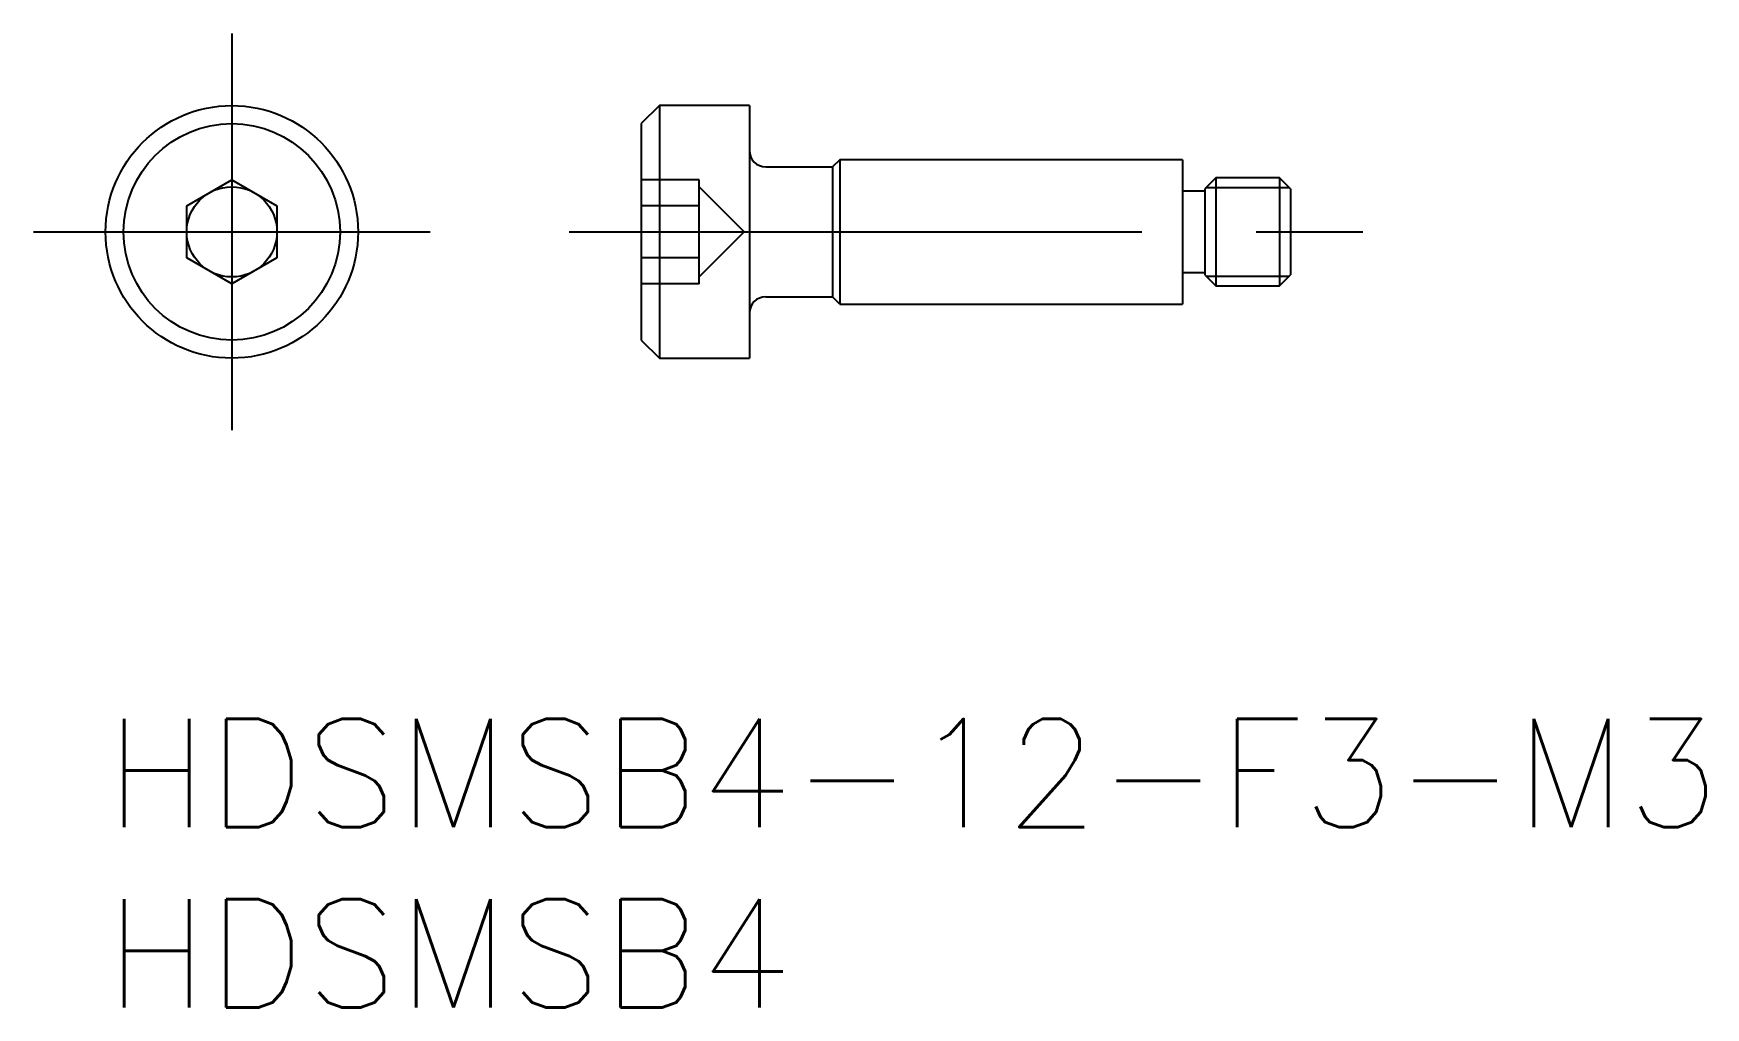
# Model space of a CAD drawing. Extents: x -2 to 44.4, y -8 to 19.
import ezdxf

# ---------------------------------------------------------------- set-up
doc = ezdxf.new("R2010")
doc.units = 0
doc.header["$LTSCALE"] = 0.5
doc.linetypes.add('CENTER', pattern=[50.8, 31.75, -6.35, 6.35, -6.35])
doc.linetypes.add('DASHED', pattern=[19.05, 12.7, -6.35])
for name, color, linetype in [('MSM_CENTER', 1, 'CENTER'), ('MSM_CONTINUOUS', 7, 'CONTINUOUS'), ('MSM_DASHED', 4, 'DASHED'), ('MSM_NARROW', 5, 'CONTINUOUS'), ('MSM_PART_NUMBER', 7, 'CONTINUOUS')]:
    doc.layers.add(name, color=color, linetype=linetype)
doc.styles.get("Standard").update_dxf_attribs({"font": 'txt.shx', "height": 1, "bigfont": 'bigfont.shx'})

# ---------------------------------------------------------------- blocks, each defined once
blk = doc.blocks.new('*U13')
at = {"layer": 'MSM_PART_NUMBER'}
blk.add_text('HDSMSB4-12-F3-M3', height=3, dxfattribs=at).set_placement((0, -3))
blk = doc.blocks.new('*U14')
at = {"layer": 'MSM_PART_NUMBER'}
blk.add_text('HDSMSB4', height=3, dxfattribs=at).set_placement((0, -8))

msp = doc.modelspace()

# ---------------------------------------------------------------- linework, layer by layer
at = {"layer": 'MSM_CENTER'}
for p, q in [((3.5, 19), (3.5, 8)), ((-2, 13.5), (9, 13.5)), ((12.852, 13.5), (34.852, 13.5))]:
    msp.add_line(p, q, dxfattribs=at)
at = {"layer": 'MSM_CONTINUOUS'}
for p, q in [((15.352, 17), (14.852, 16.5)), ((17.852, 17), (15.352, 17)), ((15.352, 17), (15.352, 10)), ((17.852, 17), (17.852, 10)), ((14.852, 16.5), (14.852, 10.5)), ((18.302, 15.3), (20.152, 15.3)), ((20.352, 15.5), (20.152, 15.3)), ((20.152, 15.3), (20.152, 11.7)), ((29.852, 15.5), (20.352, 15.5)), ((20.352, 15.5), (20.352, 11.5)), ((29.852, 15.5), (29.852, 11.5)), ((2.25, 14.222), (3.5, 14.943)), ((3.5, 14.943), (4.75, 14.222)), ((30.783, 15), (30.477, 14.694)), ((32.545, 15), (30.783, 15)), ((30.783, 15), (30.783, 12)), ((32.852, 14.694), (32.545, 15)), ((32.545, 15), (32.545, 12)), ((30.477, 14.625), (29.852, 14.625)), ((30.477, 14.694), (30.477, 12.306)), ((32.852, 14.694), (32.852, 12.306)), ((2.25, 12.778), (2.25, 14.222)), ((4.75, 14.222), (4.75, 12.778)), ((3.5, 12.057), (2.25, 12.778)), ((4.75, 12.778), (3.5, 12.057)), ((29.852, 12.375), (30.477, 12.375)), ((30.477, 12.306), (30.783, 12)), ((32.545, 12), (32.852, 12.306)), ((18.302, 11.7), (20.152, 11.7)), ((20.352, 11.5), (20.152, 11.7)), ((30.783, 12), (32.545, 12)), ((20.352, 11.5), (29.852, 11.5)), ((14.852, 10.5), (15.352, 10)), ((15.352, 10), (17.852, 10))]:
    msp.add_line(p, q, dxfattribs=at)
for radius in [3.5, 3, 1.25]:
    msp.add_circle((3.5, 13.5), radius, dxfattribs=at)
for centre, start, end in [((18.302, 15.75), 180, 270), ((18.302, 11.25), 90, 180)]:
    msp.add_arc(centre, 0.45, start, end, dxfattribs=at)
at = {"layer": 'MSM_DASHED'}
for p, q in [((16.452, 14.943), (14.852, 14.943)), ((16.452, 12.057), (16.452, 14.943)), ((17.702, 13.5), (16.452, 14.75)), ((16.452, 14.222), (14.852, 14.222)), ((16.452, 12.25), (17.702, 13.5)), ((16.452, 12.778), (14.852, 12.778)), ((16.452, 12.057), (14.852, 12.057))]:
    msp.add_line(p, q, dxfattribs=at)
at = {"layer": 'MSM_NARROW'}
for p, q in [((30.513, 14.729), (32.816, 14.729)), ((30.513, 12.271), (32.816, 12.271))]:
    msp.add_line(p, q, dxfattribs=at)

# ---------------------------------------------------------------- block references
at = {"layer": 'MSM_CONTINUOUS'}
for name in ['*U13', '*U14']:
    msp.add_blockref(name, (0, 0), dxfattribs=at)

doc.saveas('drawing.dxf')
